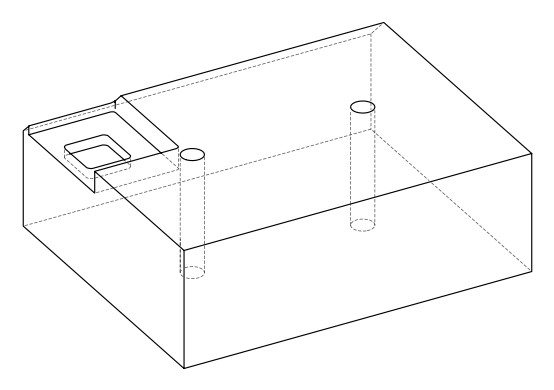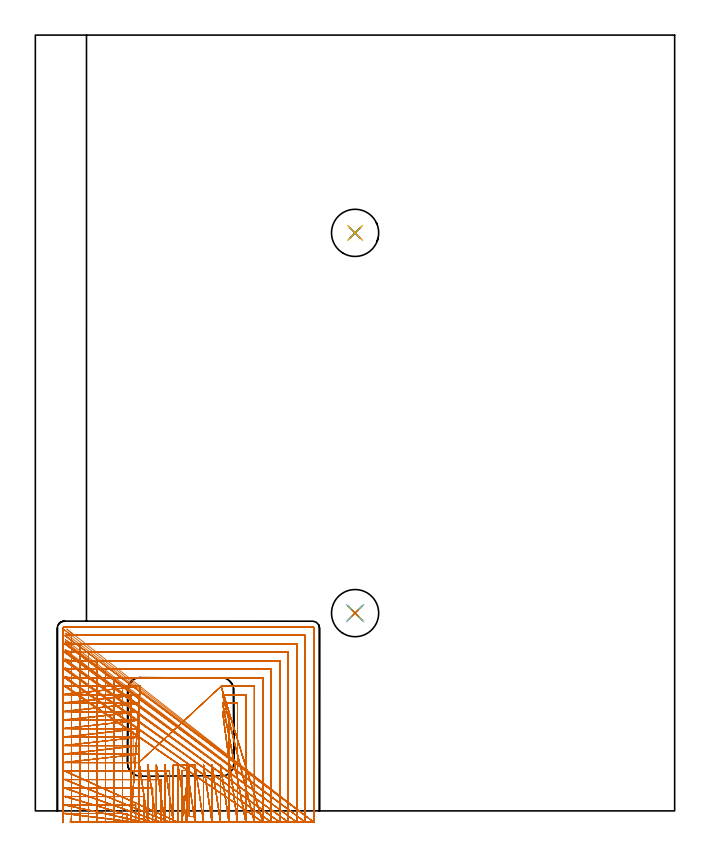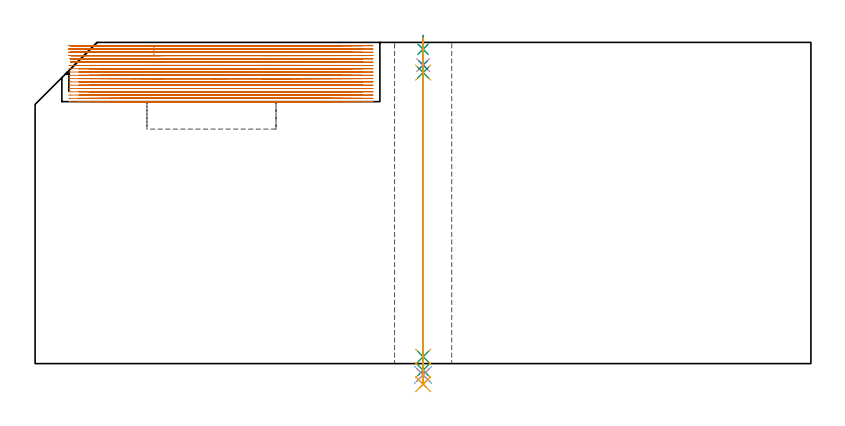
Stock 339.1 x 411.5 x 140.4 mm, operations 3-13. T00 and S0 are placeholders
(PLAN: 13 operations, 11 tool changes, 221.2 min)
(1 AREA_MILL | FG_CHAMFER_SURFACE | UGT0205_001 | 29.26 min | 148846 mm3)
(2 MILL_RECTANGULAR_POCKET | POCKET_RECTANGULAR_STRAIGHT | UGT0201_108 | Follow Part, ap 3.175, ae 75% | 8.6 min | 110295 mm3)
(3 MILL_SLOT | SLOT_PARTIAL_RECTANGULAR | NXT0201_008 | Follow Part, ap 1.5, ae 75% | 179.5 min | 277044 mm3)
(4 SPOT_DRILL | STEP1HOLE | NXT0321_9005460120000 | 0.05 min | 187 mm3)
(5 SPOT_DRILL_1 | STEP1HOLE_1 | NXT0321_9005460120000 | 0.05 min | 169 mm3)
(6 DRILL_BLIND_HOLE_INTO_CENTER | STEP1HOLE | NXT0301_037 | 0.05 min | 228 mm3)
(7 GUN_DRILL_THROUGH_HOLE | STEP1HOLE | UGT0307_002 | 0.63 min | 3678 mm3)
(8 SPADE_DRILL_TO_ENLARGE_THROUGH_HOLE | STEP1HOLE | UGT0306_006 | 0.59 min | 22359 mm3)
(9 DRILL_TO_ENLARGE_THROUGH_HOLE | STEP1HOLE | UGT0301_059 | 0.61 min | 42429 mm3)
(10 DRILL_BLIND_HOLE_INTO_CENTER_1 | STEP1HOLE_1 | NXT0301_037 | 0.05 min | 216 mm3)
(11 GUN_DRILL_THROUGH_HOLE_1 | STEP1HOLE_1 | UGT0307_002 | 0.63 min | 3665 mm3)
(12 SPADE_DRILL_TO_ENLARGE_THROUGH_HOLE_1 | STEP1HOLE_1 | UGT0306_006 | 0.59 min | 22349 mm3)
(13 DRILL_TO_ENLARGE_THROUGH_HOLE_1 | STEP1HOLE_1 | UGT0301_059 | 0.61 min | 42423 mm3)
(TOOL UGT0205_001 | Chamfer Mill 20 x 3 x 45 deg. | D20 FL50 Z2)
(TOOL UGT0201_108 | End Mill 12.7 mm | D12.7 FL12 Z2)
(TOOL NXT0201_008 | ENDMILL 6mm [2P460-0600-NA 1630] | D6 FL26 Z6)
(TOOL NXT0321_9005460120000 | NC Spot Drill, 142deg, 12mm, Carbide, Uncoated | D12 PA142 FL30 Z2)
(TOOL NXT0301_037 | Carbide Drill 6.6mm [860.1-0660-033A1-MM 2214] | D6.6 PA140 FL53 Z2)
(TOOL UGT0307_002 | Gun Drill 6 mm | D6 PA130 FL24 Z1)
(TOOL UGT0306_006 | Spade Drill 15.5mm | D15.5 PA132 FL10 Z2)
(TOOL UGT0301_059 | Twist Drill 25 mm | D25 PA118 FL160 Z2)
(OP 3 MILL_SLOT)
G17 G21 G94 G90
T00 M6
G54
G17 G0 G90 X48.7 Y-6. S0 M3
G43 Z150.4 H1
Z138.961
G94 G1 Y-3. F250.
Y-1.4 F500.
X21.986
G2 X17.495 Y-1.298 R99.
G1 X14.498 Y-1.162 F250.
X53.2 Y-6. F500.
Y-3. F250.
Y3.1 F500.
X21.986
G2 X17.2 Y3.221 R94.5
G1 X15.702 Y3.297 F250.
X57.7 Y-6. F500.
Y-3. F250.
Y7.6 F500.
X21.986
G2 X17.2 Y7.727 R90.
G1 X15.702 Y7.807 F250.
X62.2 Y-6. F500.
Y-3. F250.
Y12.1 F500.
X21.986
G2 X17.2 Y12.234 R85.5
G1 X15.702 Y12.318 F250.
X66.7 Y-6. F500.
Y-3. F250.
Y16.6 F500.
X21.986
G2 X17.2 Y16.742 R81.
G1 X15.703 Y16.83 F250.
X71.2 Y-6. F500.
Y-3. F250.
Y21.1 F500.
X21.986
G2 X17.2 Y21.25 R76.5
G1 X15.703 Y21.344 F250.
X75.7 Y-6. F500.
Y-3. F250.
Y21.4 F500.
Y24.4 F250.
X80.2 Y-6. F500.
Y-3. F250.
Y21.4 F500.
Y24.4 F250.
X84.7 Y-6. F500.
Y-3. F250.
Y21.4 F500.
Y24.4 F250.
X89.2 Y-6. F500.
Y-3. F250.
Y21.4 F500.
Y24.4 F250.
X93.7 Y-6. F500.
Y-3. F250.
Y21.4 F500.
Y24.4 F250.
X98.2 Y-6. F500.
Y-3. F250.
Y21.388 F500.
Y24.388 F250.
X102.7 Y-6. F500.
Y-3. F250.
Y52.6 F500.
X102.3
X99.3 F250.
X107.2 Y-6. F500.
Y-3. F250.
Y57.1 F500.
X102.3
X99.3 F250.
X111.7 Y-6. F500.
Y-3. F250.
Y61.6 F500.
X102.3
X99.3 F250.
X116.2 Y-6. F500.
Y-3. F250.
Y66.1 F500.
X101.541
X98.541 F250.
X54.888 Y25.6 F500.
X51.888 F250.
X21.986 F500.
G2 X17.2 Y25.759 R72.
G1 X15.704 Y25.859 F250.
X54.9 Y30.1 F500.
X51.9 F250.
X21.986 F500.
G2 X17.2 Y30.27 R67.5
G1 X15.704 Y30.376 F250.
X54.9 Y34.6 F500.
X51.9 F250.
X21.986 F500.
G2 X17.2 Y34.782 R63.
G1 X15.705 Y34.896 F250.
X54.9 Y39.1 F500.
X51.9 F250.
X21.986 F500.
G2 X17.2 Y39.296 R58.5
G1 X15.705 Y39.419 F250.
X54.9 Y43.6 F500.
X51.9 F250.
X21.986 F500.
G2 X17.2 Y43.812 R54.
G1 X15.706 Y43.945 F250.
X54.9 Y48.1 F500.
X51.9 F250.
X21.986 F500.
G2 X17.2 Y48.332 R49.5
G1 X15.707 Y48.477 F250.
X54.9 Y52.6 F500.
X51.9 F250.
X21.986 F500.
G2 X17.2 Y52.855 R45.
G1 X15.709 Y53.015 F250.
X54.9 Y57.1 F500.
X51.9 F250.
X21.986 F500.
G2 X17.201 Y57.384 R40.5
G1 X15.711 Y57.561 F250.
X54.9 Y61.6 F500.
X51.9 F250.
X21.986 F500.
G2 X17.201 Y61.919 R36.
G1 X15.714 Y62.119 F250.
X55.639 Y66.1 F500.
X52.639 F250.
X21.986 F500.
G2 X17.201 Y66.466 R31.5
G1 X15.718 Y66.693 F250.
X120.7 Y-6. F500.
Y-3. F250.
Y70.6 F500.
X21.986
G2 X17.201 Y71.027 R27.
G1 X15.724 Y71.293 F250.
X125.2 Y-6. F500.
Y-3. F250.
Y75.1 F500.
X21.986
G2 X17.201 Y75.615 R22.5
G1 X15.735 Y75.934 F250.
X129.7 Y-6. F500.
Y-3. F250.
Y79.6 F500.
X21.986
G2 X17.201 Y80.248 R18.
G1 X15.755 Y80.647 F250.
X134.2 Y-6. F500.
Y-3. F250.
Y84.1 F500.
X21.986
G2 X17.201 Y84.977 R13.5
G1 X15.798 Y85.508 F250.
X138.7 Y-6. F500.
Y-3. F250.
Y88.6 F500.
X21.986
G2 X17.201 Y89.978 R9.
G1 X15.93 Y90.775 F250.
X143.2 Y-6. F500.
Y-3. F250.
Y93.1 F500.
X21.986
G2 X18.853 Y94.37 R4.5
G1 X16.7 Y96.458 F250.
X147.7 Y-6. F500.
Y-3. F250.
Y97. F500.
G3 X147.1 Y97.6 R0.6
G1 X21.986
X18.986 F250.
G0 Z150.4
X48.7 Y-6.
Z137.522
G1 Y-3.
Y-1.4 F500.
X20.54
G2 X17.523 Y-1.354 R99.
G1 X14.524 Y-1.263 F250.
X53.2 Y-6. F500.
Y-3. F250.
Y3.1 F500.
X20.54
G2 X17.2 Y3.159 R94.5
G1 X15.701 Y3.212 F250.
X57.7 Y-6. F500.
Y-3. F250.
Y7.6 F500.
X20.54
G2 X17.2 Y7.662 R90.
G1 X15.701 Y7.718 F250.
X62.2 Y-6. F500.
Y-3. F250.
Y12.1 F500.
X20.54
G2 X17.2 Y12.165 R85.5
G1 X15.701 Y12.224 F250.
X66.7 Y-6. F500.
Y-3. F250.
Y16.6 F500.
X20.54
G2 X17.2 Y16.669 R81.
G1 X15.701 Y16.731 F250.
X71.2 Y-6. F500.
Y-3. F250.
Y21.1 F500.
X20.54
G2 X17.2 Y21.173 R76.5
G1 X15.702 Y21.238 F250.
X75.7 Y-6. F500.
Y-3. F250.
Y21.4 F500.
Y24.4 F250.
X80.2 Y-6. F500.
Y-3. F250.
Y21.4 F500.
Y24.4 F250.
X84.7 Y-6. F500.
Y-3. F250.
Y21.4 F500.
Y24.4 F250.
X89.2 Y-6. F500.
Y-3. F250.
Y21.4 F500.
Y24.4 F250.
X93.7 Y-6. F500.
Y-3. F250.
Y21.4 F500.
Y24.4 F250.
X98.2 Y-6. F500.
Y-3. F250.
Y21.388 F500.
Y24.388 F250.
X102.7 Y-6. F500.
Y-3. F250.
Y52.6 F500.
X102.3
X99.3 F250.
X107.2 Y-6. F500.
Y-3. F250.
Y57.1 F500.
X102.3
X99.3 F250.
X111.7 Y-6. F500.
Y-3. F250.
Y61.6 F500.
X102.3
X99.3 F250.
X116.2 Y-6. F500.
Y-3. F250.
Y66.1 F500.
X101.541
X98.541 F250.
X54.888 Y25.6 F500.
X51.888 F250.
X20.54 F500.
G2 X17.2 Y25.677 R72.
G1 X15.702 Y25.747 F250.
X54.9 Y30.1 F500.
X51.9 F250.
X20.54 F500.
G2 X17.2 Y30.183 R67.5
G1 X15.702 Y30.257 F250.
X54.9 Y34.6 F500.
X51.9 F250.
X20.54 F500.
G2 X17.2 Y34.689 R63.
G1 X15.702 Y34.768 F250.
X54.9 Y39.1 F500.
X51.9 F250.
X20.54 F500.
G2 X17.2 Y39.195 R58.5
G1 X15.703 Y39.281 F250.
X54.9 Y43.6 F500.
X51.9 F250.
X20.54 F500.
G2 X17.2 Y43.703 R54.
G1 X15.703 Y43.796 F250.
X54.9 Y48.1 F500.
X51.9 F250.
X20.54 F500.
G2 X17.2 Y48.213 R49.5
G1 X15.704 Y48.314 F250.
X54.9 Y52.6 F500.
X51.9 F250.
X20.54 F500.
G2 X17.2 Y52.724 R45.
G1 X15.705 Y52.835 F250.
X54.9 Y57.1 F500.
X51.9 F250.
X20.54 F500.
G2 X17.201 Y57.238 R40.5
G1 X15.706 Y57.362 F250.
X54.9 Y61.6 F500.
X51.9 F250.
X20.54 F500.
G2 X17.201 Y61.755 R36.
G1 X15.707 Y61.894 F250.
X55.639 Y66.1 F500.
X52.639 F250.
X20.54 F500.
G2 X17.201 Y66.277 R31.5
G1 X15.709 Y66.436 F250.
X120.7 Y-6. F500.
Y-3. F250.
Y70.6 F500.
X20.54
G2 X17.201 Y70.807 R27.
G1 X15.712 Y70.993 F250.
X125.2 Y-6. F500.
Y-3. F250.
Y75.1 F500.
X20.54
G2 X17.201 Y75.349 R22.5
G1 X15.717 Y75.572 F250.
X129.7 Y-6. F500.
Y-3. F250.
Y79.6 F500.
X20.54
G2 X17.201 Y79.912 R18.
G1 X15.727 Y80.191 F250.
X134.2 Y-6. F500.
Y-3. F250.
Y84.1 F500.
X20.54
G2 X17.201 Y84.519 R13.5
G1 X15.747 Y84.89 F250.
X138.7 Y-6. F500.
Y-3. F250.
Y88.6 F500.
X20.54
G2 X17.201 Y89.242 R9.
G1 X15.808 Y89.799 F250.
X143.2 Y-6. F500.
Y-3. F250.
Y93.1 F500.
X20.54
G2 X17.643 Y94.157 R4.5
G1 X15.347 Y96.088 F250.
X147.7 Y-6. F500.
Y-3. F250.
Y97. F500.
G3 X147.1 Y97.6 R0.6
G1 X20.54
X17.54 F250.
G0 Z150.4
X48.7 Y-6.
Z136.083
G1 Y-3.
Y-1.4 F500.
X19.183
G2 X17.54 Y-1.386 R99.
G1 X14.54 Y-1.337 F250.
X53.2 Y-6. F500.
Y-3. F250.
Y3.1 F500.
X19.183
G2 X17.2 Y3.121 R94.5
G1 X15.7 Y3.152 F250.
X57.7 Y-6. F500.
Y-3. F250.
Y7.6 F500.
X19.183
G2 X17.2 Y7.622 R90.
G1 X15.7 Y7.655 F250.
X62.2 Y-6. F500.
Y-3. F250.
Y12.1 F500.
X19.183
G2 X17.2 Y12.123 R85.5
G1 X15.701 Y12.158 F250.
X66.7 Y-6. F500.
Y-3. F250.
Y16.6 F500.
X19.183
G2 X17.2 Y16.624 R81.
G1 X15.701 Y16.661 F250.
X71.2 Y-6. F500.
Y-3. F250.
Y21.1 F500.
X19.183
G2 X17.2 Y21.126 R76.5
G1 X15.701 Y21.165 F250.
X75.7 Y-6. F500.
Y-3. F250.
Y21.4 F500.
Y24.4 F250.
X80.2 Y-6. F500.
Y-3. F250.
Y21.4 F500.
Y24.4 F250.
X84.7 Y-6. F500.
Y-3. F250.
Y21.4 F500.
Y24.4 F250.
X89.2 Y-6. F500.
Y-3. F250.
Y21.4 F500.
Y24.4 F250.
X93.7 Y-6. F500.
Y-3. F250.
Y21.4 F500.
Y24.4 F250.
X98.2 Y-6. F500.
Y-3. F250.
Y21.388 F500.
Y24.388 F250.
X102.7 Y-6. F500.
Y-3. F250.
Y52.6 F500.
X102.3
X99.3 F250.
X107.2 Y-6. F500.
Y-3. F250.
Y57.1 F500.
X102.3
X99.3 F250.
X111.7 Y-6. F500.
Y-3. F250.
Y61.6 F500.
X102.3
X99.3 F250.
X116.2 Y-6. F500.
Y-3. F250.
Y66.1 F500.
X101.541
X98.541 F250.
X54.888 Y25.6 F500.
X51.888 F250.
X19.183 F500.
G2 X17.2 Y25.627 R72.
G1 X15.701 Y25.669 F250.
X54.9 Y30.1 F500.
X51.9 F250.
X19.183 F500.
G2 X17.2 Y30.129 R67.5
G1 X15.701 Y30.173 F250.
X54.9 Y34.6 F500.
X51.9 F250.
X19.183 F500.
G2 X17.2 Y34.631 R63.
G1 X15.701 Y34.678 F250.
X54.9 Y39.1 F500.
X51.9 F250.
X19.183 F500.
G2 X17.2 Y39.134 R58.5
G1 X15.701 Y39.184 F250.
X54.9 Y43.6 F500.
X51.9 F250.
X19.183 F500.
G2 X17.2 Y43.636 R54.
G1 X15.701 Y43.691 F250.
X54.9 Y48.1 F500.
X51.9 F250.
X19.183 F500.
G2 X17.2 Y48.14 R49.5
G1 X15.702 Y48.2 F250.
X54.9 Y52.6 F500.
X51.9 F250.
X19.183 F500.
G2 X17.2 Y52.644 R45.
G1 X15.702 Y52.71 F250.
X54.9 Y57.1 F500.
X51.9 F250.
X19.183 F500.
G2 X17.201 Y57.149 R40.5
G1 X15.702 Y57.222 F250.
X54.9 Y61.6 F500.
X51.9 F250.
X19.183 F500.
G2 X17.201 Y61.655 R36.
G1 X15.703 Y61.737 F250.
X55.639 Y66.1 F500.
X52.639 F250.
X19.183 F500.
G2 X17.201 Y66.162 R31.5
G1 X15.704 Y66.257 F250.
X120.7 Y-6. F500.
Y-3. F250.
Y70.6 F500.
X19.183
G2 X17.201 Y70.673 R27.
G1 X15.705 Y70.783 F250.
X125.2 Y-6. F500.
Y-3. F250.
Y75.1 F500.
X19.183
G2 X17.201 Y75.187 R22.5
G1 X15.706 Y75.32 F250.
X129.7 Y-6. F500.
Y-3. F250.
Y79.6 F500.
X19.183
G2 X17.201 Y79.709 R18.
G1 X15.71 Y79.875 F250.
X134.2 Y-6. F500.
Y-3. F250.
Y84.1 F500.
X19.183
G2 X17.201 Y84.246 R13.5
G1 X15.717 Y84.466 F250.
X138.7 Y-6. F500.
Y-3. F250.
Y88.6 F500.
X19.183
G2 X17.201 Y88.821 R9.
G1 X15.738 Y89.151 F250.
X143.2 Y-6. F500.
Y-3. F250.
Y93.1 F500.
X19.183
G2 X17.201 Y93.56 R4.5
G1 X15.854 Y94.22 F250.
X147.7 Y-6. F500.
Y-3. F250.
Y97. F500.
G3 X147.1 Y97.6 R0.6
G1 X19.183
X16.183 F250.
G0 Z150.4
X48.7 Y-6.
Z134.644
G1 Y-3.
Y-1.4 F500.
X18.047
G2 X17.546 Y-1.399 R99.
G1 X14.546 Y-1.384 F250.
X53.2 Y-6. F500.
Y-3. F250.
Y3.1 F500.
X18.047
G2 X17.2 Y3.104 R94.5
G1 X15.7 Y3.117 F250.
X57.7 Y-6. F500.
Y-3. F250.
Y7.6 F500.
X18.047
G2 X17.2 Y7.604 R90.
G1 X15.7 Y7.618 F250.
X62.2 Y-6. F500.
Y-3. F250.
Y12.1 F500.
X18.047
G2 X17.2 Y12.104 R85.5
G1 X15.7 Y12.119 F250.
X66.7 Y-6. F500.
Y-3. F250.
Y16.6 F500.
X18.047
G2 X17.2 Y16.604 R81.
G1 X15.7 Y16.62 F250.
X71.2 Y-6. F500.
Y-3. F250.
Y21.1 F500.
X18.047
G2 X17.2 Y21.105 R76.5
G1 X15.7 Y21.121 F250.
X75.7 Y-6. F500.
Y-3. F250.
Y21.4 F500.
Y24.4 F250.
X80.2 Y-6. F500.
Y-3. F250.
Y21.4 F500.
Y24.4 F250.
X84.7 Y-6. F500.
Y-3. F250.
Y21.4 F500.
Y24.4 F250.
X89.2 Y-6. F500.
Y-3. F250.
Y21.4 F500.
Y24.4 F250.
X93.7 Y-6. F500.
Y-3. F250.
Y21.4 F500.
Y24.4 F250.
X98.2 Y-6. F500.
Y-3. F250.
Y21.388 F500.
Y24.388 F250.
X102.7 Y-6. F500.
Y-3. F250.
Y52.6 F500.
X102.3
X99.3 F250.
X107.2 Y-6. F500.
Y-3. F250.
Y57.1 F500.
X102.3
X99.3 F250.
X111.7 Y-6. F500.
Y-3. F250.
Y61.6 F500.
X102.3
X99.3 F250.
X116.2 Y-6. F500.
Y-3. F250.
Y66.1 F500.
X101.541
X98.541 F250.
G0 X51.9 Y42.166 Z139.083
G1 Y26.204 Z134.806
X51.888 Y25.6 Z134.644
X18.047 F500.
G2 X17.2 Y25.605 R72.
G1 X15.7 Y25.623 F250.
X54.9 Y30.1 F500.
X51.9 F250.
X18.047 F500.
G2 X17.2 Y30.105 R67.5
G1 X15.7 Y30.124 F250.
X54.9 Y34.6 F500.
X51.9 F250.
X18.047 F500.
G2 X17.2 Y34.606 R63.
G1 X15.7 Y34.626 F250.
X54.9 Y39.1 F500.
X51.9 F250.
X18.047 F500.
G2 X17.2 Y39.106 R58.5
G1 X15.701 Y39.128 F250.
X54.9 Y43.6 F500.
X51.9 F250.
X18.047 F500.
G2 X17.2 Y43.607 R54.
G1 X15.701 Y43.63 F250.
X54.9 Y48.1 F500.
X51.9 F250.
X18.047 F500.
G2 X17.2 Y48.107 R49.5
G1 X15.701 Y48.133 F250.
X54.9 Y52.6 F500.
X51.9 F250.
X18.047 F500.
G2 X17.2 Y52.608 R45.
G1 X15.701 Y52.636 F250.
X54.9 Y57.1 F500.
X51.9 F250.
X18.047 F500.
G2 X17.201 Y57.109 R40.5
G1 X15.701 Y57.14 F250.
X54.9 Y61.6 F500.
X51.9 F250.
X18.047 F500.
G2 X17.201 Y61.61 R36.
G1 X15.701 Y61.645 F250.
X55.639 Y66.1 F500.
X52.639 F250.
X18.047 F500.
G2 X17.201 Y66.111 R31.5
G1 X15.701 Y66.152 F250.
X120.7 Y-6. F500.
Y-3. F250.
Y70.6 F500.
X18.047
G2 X17.201 Y70.613 R27.
G1 X15.701 Y70.66 F250.
X125.2 Y-6. F500.
Y-3. F250.
Y75.1 F500.
X18.047
G2 X17.201 Y75.116 R22.5
G1 X15.702 Y75.172 F250.
X129.7 Y-6. F500.
Y-3. F250.
Y79.6 F500.
X18.047
G2 X17.201 Y79.62 R18.
G1 X15.702 Y79.69 F250.
X134.2 Y-6. F500.
Y-3. F250.
Y84.1 F500.
X18.047
G2 X17.201 Y84.127 R13.5
G1 X15.704 Y84.221 F250.
X138.7 Y-6. F500.
Y-3. F250.
Y88.6 F500.
X18.047
G2 X17.201 Y88.64 R9.
G1 X15.707 Y88.781 F250.
X143.2 Y-6. F500.
Y-3. F250.
Y93.1 F500.
X18.047
G2 X17.201 Y93.18 R4.5
G1 X15.701 F250.
X147.7 Y-6. F500.
Y-3. F250.
Y97. F500.
G3 X147.1 Y97.6 R0.6
G1 X18.047
X16.547 F250.
G0 Z150.4
X48.7 Y-6.
Z133.205
G1 Y-3.
Y-1.4 F500.
X17.252
X15.752 F250.
X53.2 Y-6. F500.
Y-3. F250.
Y3.1 F500.
X16.906
X15.406 F250.
X57.7 Y-6. F500.
Y-3. F250.
Y7.6 F500.
X16.906
X15.406 F250.
X62.2 Y-6. F500.
Y-3. F250.
Y12.1 F500.
X16.906
X15.406 F250.
X66.7 Y-6. F500.
Y-3. F250.
Y16.6 F500.
X16.906
X15.406 F250.
X71.2 Y-6. F500.
Y-3. F250.
Y21.1 F500.
X16.906
X15.406 F250.
X75.7 Y-6. F500.
Y-3. F250.
Y21.4 F500.
Y24.4 F250.
X80.2 Y-6. F500.
Y-3. F250.
Y21.4 F500.
Y24.4 F250.
X84.7 Y-6. F500.
Y-3. F250.
Y21.4 F500.
Y24.4 F250.
X89.2 Y-6. F500.
Y-3. F250.
Y21.4 F500.
Y24.4 F250.
X93.7 Y-6. F500.
Y-3. F250.
Y21.4 F500.
Y24.4 F250.
X98.2 Y-6. F500.
Y-3. F250.
Y21.388 F500.
Y24.388 F250.
X102.7 Y-6. F500.
Y-3. F250.
Y52.6 F500.
X102.3
X99.3 F250.
X107.2 Y-6. F500.
Y-3. F250.
Y57.1 F500.
X102.3
X99.3 F250.
X111.7 Y-6. F500.
Y-3. F250.
Y61.6 F500.
X102.3
X99.3 F250.
X116.2 Y-6. F500.
Y-3. F250.
Y66.1 F500.
X101.541
X98.541 F250.
X54.888 Y25.6 F500.
X51.888 F250.
X16.906 F500.
X15.406 F250.
X54.9 Y30.1 F500.
X51.9 F250.
X16.906 F500.
X15.406 F250.
X54.9 Y34.6 F500.
X51.9 F250.
X16.906 F500.
X15.406 F250.
X54.9 Y39.1 F500.
X51.9 F250.
X16.906 F500.
X15.406 F250.
X54.9 Y43.6 F500.
X51.9 F250.
X16.906 F500.
X15.406 F250.
X54.9 Y48.1 F500.
X51.9 F250.
X16.906 F500.
X15.406 F250.
X54.9 Y52.6 F500.
X51.9 F250.
X16.906 F500.
X15.406 F250.
X54.9 Y57.1 F500.
X51.9 F250.
X16.906 F500.
X15.406 F250.
X54.9 Y61.6 F500.
X51.9 F250.
X16.906 F500.
X15.406 F250.
X55.639 Y66.1 F500.
X52.639 F250.
X16.906 F500.
X15.406 F250.
X120.7 Y-6. F500.
Y-3. F250.
Y70.6 F500.
X16.906
X15.406 F250.
X125.2 Y-6. F500.
Y-3. F250.
Y75.1 F500.
X16.906
X15.406 F250.
X129.7 Y-6. F500.
Y-3. F250.
Y79.6 F500.
X16.906
X15.406 F250.
X134.2 Y-6. F500.
Y-3. F250.
Y84.1 F500.
X16.906
X15.406 F250.
X138.7 Y-6. F500.
Y-3. F250.
Y88.6 F500.
X16.906
X15.406 F250.
X143.2 Y-6. F500.
Y-3. F250.
Y93.1 F500.
X16.907
X15.407 F250.
X147.7 Y-6. F500.
Y-3. F250.
Y97. F500.
G3 X147.1 Y97.6 R0.6
G1 X16.908
X15.408 F250.
G0 Z150.4
X48.7 Y-6.
Z131.767
G1 Y-3.
Y-1.4 F500.
X15.813
X53.2 Y-6.
Y-3. F250.
Y3.1 F500.
X15.467
X57.7 Y-6.
Y-3. F250.
Y7.6 F500.
X15.467
X62.2 Y-6.
Y-3. F250.
Y12.1 F500.
X15.467
X66.7 Y-6.
Y-3. F250.
Y16.6 F500.
X15.467
X71.2 Y-6.
Y-3. F250.
Y21.1 F500.
X15.467
X75.7 Y-6.
Y-3. F250.
Y21.4 F500.
Y24.4 F250.
X80.2 Y-6. F500.
Y-3. F250.
Y21.4 F500.
Y24.4 F250.
X84.7 Y-6. F500.
Y-3. F250.
Y21.4 F500.
Y24.4 F250.
X89.2 Y-6. F500.
Y-3. F250.
Y21.4 F500.
Y24.4 F250.
X93.7 Y-6. F500.
Y-3. F250.
Y21.4 F500.
Y24.4 F250.
X98.2 Y-6. F500.
Y-3. F250.
Y21.388 F500.
Y24.388 F250.
X102.7 Y-6. F500.
Y-3. F250.
Y52.6 F500.
X102.3
X99.3 F250.
X107.2 Y-6. F500.
Y-3. F250.
Y57.1 F500.
X102.3
X99.3 F250.
X111.7 Y-6. F500.
Y-3. F250.
Y61.6 F500.
X102.3
X99.3 F250.
X116.2 Y-6. F500.
Y-3. F250.
Y66.1 F500.
X101.541
X98.541 F250.
X54.888 Y25.6 F500.
X51.888 F250.
X15.467 F500.
X54.9 Y30.1
X51.9 F250.
X15.467 F500.
X54.9 Y34.6
X51.9 F250.
X15.467 F500.
X54.9 Y39.1
X51.9 F250.
X15.467 F500.
X54.9 Y43.6
X51.9 F250.
X15.467 F500.
X54.9 Y48.1
X51.9 F250.
X15.467 F500.
X54.9 Y52.6
X51.9 F250.
X15.467 F500.
X54.9 Y57.1
X51.9 F250.
X15.467 F500.
X54.9 Y61.6
X51.9 F250.
X15.467 F500.
X55.639 Y66.1
X52.639 F250.
X15.467 F500.
X120.7 Y-6.
Y-3. F250.
Y70.6 F500.
X15.467
X125.2 Y-6.
Y-3. F250.
Y75.1 F500.
X15.467
X129.7 Y-6.
Y-3. F250.
Y79.6 F500.
X15.467
X134.2 Y-6.
Y-3. F250.
Y84.1 F500.
X15.468
X138.7 Y-6.
Y-3. F250.
Y88.6 F500.
X15.468
X143.2 Y-6.
Y-3. F250.
Y93.1 F500.
X15.468
X147.7 Y-6.
Y-3. F250.
Y97. F500.
G3 X147.1 Y97.6 R0.6
G1 X15.467
G0 Z150.4
X80.64 Y-6.
Z130.328
G1 X80.691 Y-3. F250.
G3 X80.7 Y-1.892 R66. F500.
G1 Y21.4
X77.7
Y-1.892
G2 X77.69 Y-3. R63.
G1 X77.638 Y-6. F250.
X81.7 Y24.4 F500.
Y21.4 F250.
Y-3. F500.
X84.7
Y21.4
Y24.4 F250.
X73.2 F500.
Y21.4 F250.
Y-1.892 F500.
G2 X73.19 Y-3. R58.5
G1 X73.133 Y-5.999 F250.
X68.7 Y24.4 F500.
Y21.4 F250.
Y-1.892 F500.
G2 X68.689 Y-3. R54.
G1 X68.627 Y-5.999 F250.
X64.2 Y24.4 F500.
Y21.4 F250.
Y-1.892 F500.
G2 X64.188 Y-3. R49.5
G1 X64.12 Y-5.999 F250.
X59.7 Y24.4 F500.
Y21.4 F250.
Y-1.892 F500.
G2 X59.686 Y-3. R45.
G1 X59.613 Y-5.999 F250.
X55.2 Y24.451 F500.
Y21.451 F250.
Y-1.892 F500.
G2 X55.185 Y-3. R40.5
G1 X55.103 Y-5.999 F250.
X54.9 Y61.6 F500.
X51.9 F250.
X50.7 F500.
Y-1.892
G2 X50.683 Y-3. R36.
G1 X50.591 Y-5.999 F250.
X55.639 Y66.1 F500.
X52.639 F250.
X46.2 F500.
Y-1.892
G2 X46.181 Y-3. R31.5
G1 X46.075 Y-5.998 F250.
X89.2 Y-6.
Y-3.
Y21.4 F500.
Y24.4 F250.
X93.7 Y-6. F500.
Y-3. F250.
Y21.4 F500.
Y24.4 F250.
X98.2 Y-6. F500.
Y-3. F250.
Y21.388 F500.
Y24.388 F250.
X102.7 Y-6. F500.
Y-3. F250.
Y52.6 F500.
X102.3
X99.3 F250.
X107.2 Y-6. F500.
Y-3. F250.
Y57.1 F500.
X102.3
X99.3 F250.
X111.7 Y-6. F500.
Y-3. F250.
Y61.6 F500.
X102.3
X99.3 F250.
X116.2 Y-6. F500.
Y-3. F250.
Y66.1 F500.
X101.541
X98.541 F250.
X120.7 Y-6. F500.
Y-3. F250.
Y70.6 F500.
X41.7
Y-1.892
G2 X41.677 Y-3. R27.
G1 X41.554 Y-5.997 F250.
X125.2 Y-6.
Y-3.
Y75.1 F500.
X37.2
Y-1.892
G2 X37.173 Y-3. R22.5
G1 X37.025 Y-5.996 F250.
X129.7 Y-6.
Y-3.
Y79.6 F500.
X32.7
Y-1.892
G2 X32.666 Y-3. R18.
G1 X32.481 Y-5.994 F250.
X134.2 Y-6.
Y-3.
Y84.1 F500.
X28.2
Y-1.892
G2 X28.154 Y-3. R13.5
G1 X27.908 Y-5.99 F250.
X138.7 Y-6.
Y-3.
Y88.6 F500.
X23.7
Y-1.892
G2 X23.632 Y-3. R9.
G1 X23.262 Y-5.977 F250.
X143.2 Y-6.
Y-3.
Y93.1 F500.
X19.2
Y-1.892
G2 X19.062 Y-3. R4.5
G1 X18.323 Y-5.908 F250.
X147.7 Y-6.
Y-3.
Y97. F500.
G3 X147.1 Y97.6 R0.6
G1 X15.3
G3 X14.7 Y97. R0.6
G1 Y-1.892
Y-4.892 F250.
G0 X80.694 Y-6. Z128.889
G1 X80.7 Y-3.
Y-2.865 F500.
Y21.4
X77.7
Y-2.865
Y-3.
X77.693 Y-6. F250.
X81.7 Y24.4 F500.
Y21.4 F250.
Y-3. F500.
X84.7
Y21.4
Y24.4 F250.
X73.2 F500.
Y21.4 F250.
Y-2.865 F500.
Y-3.
X73.193 Y-6. F250.
X68.7 Y24.4 F500.
Y21.4 F250.
Y-2.865 F500.
Y-3.
X68.692 Y-6. F250.
X64.2 Y24.4 F500.
Y21.4 F250.
Y-2.865 F500.
Y-3.
X64.192 Y-6. F250.
X59.7 Y24.4 F500.
Y21.4 F250.
Y-2.865 F500.
Y-3.
X59.691 Y-6. F250.
X55.2 Y24.451 F500.
Y21.451 F250.
Y-2.865 F500.
Y-3.
X55.19 Y-6. F250.
X54.9 Y61.6 F500.
X51.9 F250.
X50.7 F500.
Y-2.865
Y-3.
X50.689 Y-6. F250.
X55.639 Y66.1 F500.
X52.639 F250.
X46.2 F500.
Y-2.865
Y-3.
X46.187 Y-6. F250.
X89.2
Y-3.
Y21.4 F500.
Y24.4 F250.
X93.7 Y-6. F500.
Y-3. F250.
Y21.4 F500.
Y24.4 F250.
X98.2 Y-6. F500.
Y-3. F250.
Y21.388 F500.
Y24.388 F250.
X102.7 Y-6. F500.
Y-3. F250.
Y52.6 F500.
X102.3
X99.3 F250.
X107.2 Y-6. F500.
Y-3. F250.
Y57.1 F500.
X102.3
X99.3 F250.
X111.7 Y-6. F500.
Y-3. F250.
Y61.6 F500.
X102.3
X99.3 F250.
X116.2 Y-6. F500.
Y-3. F250.
Y66.1 F500.
X101.541
X98.541 F250.
X120.7 Y-6. F500.
Y-3. F250.
Y70.6 F500.
X41.7
Y-2.865
Y-3.
X41.685 Y-6. F250.
X125.2
Y-3.
Y75.1 F500.
X37.2
Y-2.865
Y-3.
X37.182 Y-6. F250.
X129.7
Y-3.
Y79.6 F500.
X32.7
Y-2.865
X32.699 Y-3.
X32.677 Y-6. F250.
X134.2
Y-3.
Y84.1 F500.
X28.2
Y-2.865
X28.199 Y-3.
X28.169 Y-6. F250.
X138.7
Y-3.
Y88.6 F500.
X23.7
Y-2.865
X23.699 Y-3.
X23.654 Y-6. F250.
X143.2
Y-3.
Y93.1 F500.
X19.2
Y-2.865
X19.198 Y-3.
X19.108 Y-5.999 F250.
X147.7 Y-6.
Y-3.
Y97. F500.
G3 X147.1 Y97.6 R0.6
G1 X15.3
G3 X14.7 Y97. R0.6
G1 Y-2.865
Y-5.865 F250.
G0 X80.7 Y-6. Z127.45
G1 Y-3.
Y21.4 F500.
X77.7
Y-3.
Y-6. F250.
X81.7 Y24.4 F500.
Y21.4 F250.
Y-3. F500.
X84.7
Y21.4
Y24.4 F250.
X73.2 F500.
Y21.4 F250.
Y-3. F500.
Y-6. F250.
X68.7 Y24.4 F500.
Y21.4 F250.
Y-3. F500.
Y-6. F250.
X64.2 Y24.4 F500.
Y21.4 F250.
Y-3. F500.
Y-6. F250.
X59.7 Y24.4 F500.
Y21.4 F250.
Y-3. F500.
Y-6. F250.
X55.2 Y24.451 F500.
Y21.451 F250.
Y-3. F500.
Y-6. F250.
X54.9 Y61.6 F500.
X51.9 F250.
X50.7 F500.
Y-3.
Y-6. F250.
X55.639 Y66.1 F500.
X52.639 F250.
X46.2 F500.
Y-3.
Y-6. F250.
X89.2
Y-3.
Y21.4 F500.
Y24.4 F250.
X93.7 Y-6. F500.
Y-3. F250.
Y21.4 F500.
Y24.4 F250.
X98.2 Y-6. F500.
Y-3. F250.
Y21.388 F500.
Y24.388 F250.
X102.7 Y-6. F500.
Y-3. F250.
Y52.6 F500.
X102.3
X99.3 F250.
X107.2 Y-6. F500.
Y-3. F250.
Y57.1 F500.
X102.3
X99.3 F250.
X111.7 Y-6. F500.
Y-3. F250.
Y61.6 F500.
X102.3
X99.3 F250.
X116.2 Y-6. F500.
Y-3. F250.
Y66.1 F500.
X101.541
X98.541 F250.
X120.7 Y-6. F500.
Y-3. F250.
Y70.6 F500.
X41.7
Y-3.
Y-6. F250.
X125.2
Y-3.
Y75.1 F500.
X37.2
Y-3.
Y-6. F250.
X129.7
Y-3.
Y79.6 F500.
X32.7
Y-3.
Y-6. F250.
X134.2
Y-3.
Y84.1 F500.
X28.2
Y-3.
Y-6. F250.
X138.7
Y-3.
Y88.6 F500.
X23.7
Y-3.
Y-6. F250.
X143.2
Y-3.
Y93.1 F500.
X19.2
Y-3.
Y-6. F250.
X147.7
Y-3.
Y97. F500.
G3 X147.1 Y97.6 R0.6
G1 X15.3
G3 X14.7 Y97. R0.6
G1 Y-3.
Y-6. F250.
G0 X80.7 Z126.011
G1 Y-3.
Y21.4 F500.
X77.7
Y-3.
Y-6. F250.
X81.7 Y24.4 F500.
Y21.4 F250.
Y-3. F500.
X84.7
Y21.4
Y24.4 F250.
X73.2 F500.
Y21.4 F250.
Y-3. F500.
Y-6. F250.
X68.7 Y24.4 F500.
Y21.4 F250.
Y-3. F500.
Y-6. F250.
X64.2 Y24.4 F500.
Y21.4 F250.
Y-3. F500.
Y-6. F250.
X59.7 Y24.4 F500.
Y21.4 F250.
Y-3. F500.
Y-6. F250.
X55.2 Y24.451 F500.
Y21.451 F250.
Y-3. F500.
Y-6. F250.
X54.9 Y61.6 F500.
X51.9 F250.
X50.7 F500.
Y-3.
Y-6. F250.
X55.639 Y66.1 F500.
X52.639 F250.
X46.2 F500.
Y-3.
Y-6. F250.
X89.2
Y-3.
Y21.4 F500.
Y24.4 F250.
X93.7 Y-6. F500.
Y-3. F250.
Y21.4 F500.
Y24.4 F250.
X98.2 Y-6. F500.
Y-3. F250.
Y21.388 F500.
Y24.388 F250.
X102.7 Y-6. F500.
Y-3. F250.
Y52.6 F500.
X102.3
X99.3 F250.
X107.2 Y-6. F500.
Y-3. F250.
Y57.1 F500.
X102.3
X99.3 F250.
X111.7 Y-6. F500.
Y-3. F250.
Y61.6 F500.
X102.3
X99.3 F250.
X116.2 Y-6. F500.
Y-3. F250.
Y66.1 F500.
X101.541
X98.541 F250.
X120.7 Y-6. F500.
Y-3. F250.
Y70.6 F500.
X41.7
Y-3.
Y-6. F250.
X125.2
Y-3.
Y75.1 F500.
X37.2
Y-3.
Y-6. F250.
X129.7
Y-3.
Y79.6 F500.
X32.7
Y-3.
Y-6. F250.
X134.2
Y-3.
Y84.1 F500.
X28.2
Y-3.
Y-6. F250.
X138.7
Y-3.
Y88.6 F500.
X23.7
Y-3.
Y-6. F250.
X143.2
Y-3.
Y93.1 F500.
X19.2
Y-3.
Y-6. F250.
X147.7
Y-3.
Y97. F500.
G3 X147.1 Y97.6 R0.6
G1 X15.3
G3 X14.7 Y97. R0.6
G1 Y-3.
Y-6. F250.
G0 X80.7 Z124.572
G1 Y-3.
Y21.4 F500.
X77.7
Y-3.
Y-6. F250.
X81.7 Y24.4 F500.
Y21.4 F250.
Y-3. F500.
X84.7
Y21.4
Y24.4 F250.
X73.2 F500.
Y21.4 F250.
Y-3. F500.
Y-6. F250.
X68.7 Y24.4 F500.
Y21.4 F250.
Y-3. F500.
Y-6. F250.
X64.2 Y24.4 F500.
Y21.4 F250.
Y-3. F500.
Y-6. F250.
X59.7 Y24.4 F500.
Y21.4 F250.
Y-3. F500.
Y-6. F250.
X55.2 Y24.451 F500.
Y21.451 F250.
Y-3. F500.
Y-6. F250.
X54.9 Y61.6 F500.
X51.9 F250.
X50.7 F500.
Y-3.
Y-6. F250.
X55.639 Y66.1 F500.
X52.639 F250.
X46.2 F500.
Y-3.
Y-6. F250.
X89.2
Y-3.
Y21.4 F500.
Y24.4 F250.
X93.7 Y-6. F500.
Y-3. F250.
Y21.4 F500.
Y24.4 F250.
X98.2 Y-6. F500.
Y-3. F250.
Y21.388 F500.
Y24.388 F250.
X102.7 Y-6. F500.
Y-3. F250.
Y52.6 F500.
X102.3
X99.3 F250.
X107.2 Y-6. F500.
Y-3. F250.
Y57.1 F500.
X102.3
X99.3 F250.
X111.7 Y-6. F500.
Y-3. F250.
Y61.6 F500.
X102.3
X99.3 F250.
X116.2 Y-6. F500.
Y-3. F250.
Y66.1 F500.
X101.541
X98.541 F250.
X120.7 Y-6. F500.
Y-3. F250.
Y70.6 F500.
X41.7
Y-3.
Y-6. F250.
X125.2
Y-3.
Y75.1 F500.
X37.2
Y-3.
Y-6. F250.
X129.7
Y-3.
Y79.6 F500.
X32.7
Y-3.
Y-6. F250.
X134.2
Y-3.
Y84.1 F500.
X28.2
Y-3.
Y-6. F250.
X138.7
Y-3.
Y88.6 F500.
X23.7
Y-3.
Y-6. F250.
X143.2
Y-3.
Y93.1 F500.
X19.2
Y-3.
Y-6. F250.
X147.7
Y-3.
Y97. F500.
G3 X147.1 Y97.6 R0.6
G1 X15.3
G3 X14.7 Y97. R0.6
G1 Y-3.
Y-6. F250.
G0 X80.7 Z123.133
G1 Y-3.
Y21.4 F500.
X77.7
Y-3.
Y-6. F250.
X81.7 Y24.4 F500.
Y21.4 F250.
Y-3. F500.
X84.7
Y21.4
Y24.4 F250.
X73.2 F500.
Y21.4 F250.
Y-3. F500.
Y-6. F250.
X68.7 Y24.4 F500.
Y21.4 F250.
Y-3. F500.
Y-6. F250.
X64.2 Y24.4 F500.
Y21.4 F250.
Y-3. F500.
Y-6. F250.
X59.7 Y24.4 F500.
Y21.4 F250.
Y-3. F500.
Y-6. F250.
X55.2 Y24.451 F500.
Y21.451 F250.
Y-3. F500.
Y-6. F250.
X54.9 Y61.6 F500.
X51.9 F250.
X50.7 F500.
Y-3.
Y-6. F250.
X55.639 Y66.1 F500.
X52.639 F250.
X46.2 F500.
Y-3.
Y-6. F250.
X89.2
Y-3.
Y21.4 F500.
Y24.4 F250.
X93.7 Y-6. F500.
Y-3. F250.
Y21.4 F500.
Y24.4 F250.
X98.2 Y-6. F500.
Y-3. F250.
Y21.388 F500.
Y24.388 F250.
X102.7 Y-6. F500.
Y-3. F250.
Y52.6 F500.
X102.3
X99.3 F250.
X107.2 Y-6. F500.
Y-3. F250.
Y57.1 F500.
X102.3
X99.3 F250.
X111.7 Y-6. F500.
Y-3. F250.
Y61.6 F500.
X102.3
X99.3 F250.
X116.2 Y-6. F500.
Y-3. F250.
Y66.1 F500.
X101.541
X98.541 F250.
X120.7 Y-6. F500.
Y-3. F250.
Y70.6 F500.
X41.7
Y-3.
Y-6. F250.
X125.2
Y-3.
Y75.1 F500.
X37.2
Y-3.
Y-6. F250.
X129.7
Y-3.
Y79.6 F500.
X32.7
Y-3.
Y-6. F250.
X134.2
Y-3.
Y84.1 F500.
X28.2
Y-3.
Y-6. F250.
X138.7
Y-3.
Y88.6 F500.
X23.7
Y-3.
Y-6. F250.
X143.2
Y-3.
Y93.1 F500.
X19.2
Y-3.
Y-6. F250.
X147.7
Y-3.
Y97. F500.
G3 X147.1 Y97.6 R0.6
G1 X15.3
G3 X14.7 Y97. R0.6
G1 Y-3.
Y-6. F250.
G0 X80.7 Z121.694
G1 Y-3.
Y21.4 F500.
X77.7
Y-3.
Y-6. F250.
X81.7 Y24.4 F500.
Y21.4 F250.
Y-3. F500.
X84.7
Y21.4
Y24.4 F250.
X73.2 F500.
Y21.4 F250.
Y-3. F500.
Y-6. F250.
X68.7 Y24.4 F500.
Y21.4 F250.
Y-3. F500.
Y-6. F250.
X64.2 Y24.4 F500.
Y21.4 F250.
Y-3. F500.
Y-6. F250.
X59.7 Y24.4 F500.
Y21.4 F250.
Y-3. F500.
Y-6. F250.
X55.2 Y24.451 F500.
Y21.451 F250.
Y-3. F500.
Y-6. F250.
X54.9 Y61.6 F500.
X51.9 F250.
X50.7 F500.
Y-3.
Y-6. F250.
X55.639 Y66.1 F500.
X52.639 F250.
X46.2 F500.
Y-3.
Y-6. F250.
X89.2
Y-3.
Y21.4 F500.
Y24.4 F250.
X93.7 Y-6. F500.
Y-3. F250.
Y21.4 F500.
Y24.4 F250.
X98.2 Y-6. F500.
Y-3. F250.
Y21.388 F500.
Y24.388 F250.
X102.7 Y-6. F500.
Y-3. F250.
Y52.6 F500.
X102.3
X99.3 F250.
X107.2 Y-6. F500.
Y-3. F250.
Y57.1 F500.
X102.3
X99.3 F250.
X111.7 Y-6. F500.
Y-3. F250.
Y61.6 F500.
X102.3
X99.3 F250.
X116.2 Y-6. F500.
Y-3. F250.
Y66.1 F500.
X101.541
X98.541 F250.
X120.7 Y-6. F500.
Y-3. F250.
Y70.6 F500.
X41.7
Y-3.
Y-6. F250.
X125.2
Y-3.
Y75.1 F500.
X37.2
Y-3.
Y-6. F250.
X129.7
Y-3.
Y79.6 F500.
X32.7
Y-3.
Y-6. F250.
X134.2
Y-3.
Y84.1 F500.
X28.2
Y-3.
Y-6. F250.
X138.7
Y-3.
Y88.6 F500.
X23.7
Y-3.
Y-6. F250.
X143.2
Y-3.
Y93.1 F500.
X19.2
Y-3.
Y-6. F250.
X147.7
Y-3.
Y97. F500.
G3 X147.1 Y97.6 R0.6
G1 X15.3
G3 X14.7 Y97. R0.6
G1 Y-3.
Y-6. F250.
G0 X80.7 Z120.256
G1 Y-3.
Y21.4 F500.
X77.7
Y-3.
Y-6. F250.
X81.7 Y24.4 F500.
Y21.4 F250.
Y-3. F500.
X84.7
Y21.4
Y24.4 F250.
X73.2 F500.
Y21.4 F250.
Y-3. F500.
Y-6. F250.
X68.7 Y24.4 F500.
Y21.4 F250.
Y-3. F500.
Y-6. F250.
X64.2 Y24.4 F500.
Y21.4 F250.
Y-3. F500.
Y-6. F250.
X59.7 Y24.4 F500.
Y21.4 F250.
Y-3. F500.
Y-6. F250.
X55.2 Y24.451 F500.
Y21.451 F250.
Y-3. F500.
Y-6. F250.
X54.9 Y61.6 F500.
X51.9 F250.
X50.7 F500.
Y-3.
Y-6. F250.
X55.639 Y66.1 F500.
X52.639 F250.
X46.2 F500.
Y-3.
Y-6. F250.
X89.2
Y-3.
Y21.4 F500.
Y24.4 F250.
X93.7 Y-6. F500.
Y-3. F250.
Y21.4 F500.
Y24.4 F250.
X98.2 Y-6. F500.
Y-3. F250.
Y21.387 F500.
Y24.387 F250.
X102.7 Y-6. F500.
Y-3. F250.
Y52.6 F500.
X102.3
X99.3 F250.
X107.2 Y-6. F500.
Y-3. F250.
Y57.1 F500.
X102.3
X99.3 F250.
X111.7 Y-6. F500.
Y-3. F250.
Y61.6 F500.
X102.3
X99.3 F250.
X116.2 Y-6. F500.
Y-3. F250.
Y66.1 F500.
X101.541
X98.541 F250.
X120.7 Y-6. F500.
Y-3. F250.
Y70.6 F500.
X41.7
Y-3.
Y-6. F250.
X125.2
Y-3.
Y75.1 F500.
X37.2
Y-3.
Y-6. F250.
X129.7
Y-3.
Y79.6 F500.
X32.7
Y-3.
Y-6. F250.
X134.2
Y-3.
Y84.1 F500.
X28.2
Y-3.
Y-6. F250.
X138.7
Y-3.
Y88.6 F500.
X23.7
Y-3.
Y-6. F250.
X143.2
Y-3.
Y93.1 F500.
X19.2
Y-3.
Y-6. F250.
X147.7
Y-3.
Y97. F500.
G3 X147.1 Y97.6 R0.6
G1 X15.3
G3 X14.7 Y97. R0.6
G1 Y-3.
Y-6. F250.
G0 X80.7 Z118.817
G1 Y-3.
Y21.4 F500.
X77.7
Y-3.
Y-6. F250.
X81.7 Y24.4 F500.
Y21.4 F250.
Y-3. F500.
X84.7
Y21.4
Y24.4 F250.
X73.2 F500.
Y21.4 F250.
Y-3. F500.
Y-6. F250.
X68.7 Y24.4 F500.
Y21.4 F250.
Y-3. F500.
Y-6. F250.
X64.2 Y24.4 F500.
Y21.4 F250.
Y-3. F500.
Y-6. F250.
X59.7 Y24.4 F500.
Y21.4 F250.
Y-3. F500.
Y-6. F250.
X55.2 Y24.451 F500.
Y21.451 F250.
Y-3. F500.
Y-6. F250.
X54.9 Y61.6 F500.
X51.9 F250.
X50.7 F500.
Y-3.
Y-6. F250.
X55.64 Y66.1 F500.
X52.64 F250.
X46.2 F500.
Y-3.
Y-6. F250.
X89.2
Y-3.
Y21.4 F500.
Y24.4 F250.
X93.7 Y-6. F500.
Y-3. F250.
Y21.4 F500.
Y24.4 F250.
X98.2 Y-6. F500.
Y-3. F250.
Y21.388 F500.
Y24.388 F250.
X102.7 Y-6. F500.
Y-3. F250.
Y52.6 F500.
X102.3
X99.3 F250.
X107.2 Y-6. F500.
Y-3. F250.
Y57.1 F500.
X102.3
X99.3 F250.
X111.7 Y-6. F500.
Y-3. F250.
Y61.6 F500.
X102.3
X99.3 F250.
X116.2 Y-6. F500.
Y-3. F250.
Y66.1 F500.
X101.541
X98.541 F250.
X120.7 Y-6. F500.
Y-3. F250.
Y70.6 F500.
X41.7
Y-3.
Y-6. F250.
X125.2
Y-3.
Y75.1 F500.
X37.2
Y-3.
Y-6. F250.
X129.7
Y-3.
Y79.6 F500.
X32.7
Y-3.
Y-6. F250.
X134.2
Y-3.
Y84.1 F500.
X28.2
Y-3.
Y-6. F250.
X138.7
Y-3.
Y88.6 F500.
X23.7
Y-3.
Y-6. F250.
X143.2
Y-3.
Y93.1 F500.
X19.2
Y-3.
Y-6. F250.
X147.7
Y-3.
Y97. F500.
G3 X147.1 Y97.6 R0.6
G1 X15.3
G3 X14.7 Y97. R0.6
G1 Y-3.
Y-6. F250.
G0 X80.7 Z117.378
G1 Y-3.
Y21.4 F500.
X77.7
Y-3.
Y-6. F250.
X81.7 Y24.4 F500.
Y21.4 F250.
Y-3. F500.
X84.7
Y21.4
Y24.4 F250.
X73.2 F500.
Y21.4 F250.
Y-3. F500.
Y-6. F250.
X68.7 Y24.4 F500.
Y21.4 F250.
Y-3. F500.
Y-6. F250.
X64.2 Y24.4 F500.
Y21.4 F250.
Y-3. F500.
Y-6. F250.
X59.7 Y24.4 F500.
Y21.4 F250.
Y-3. F500.
Y-6. F250.
X55.2 Y24.451 F500.
Y21.451 F250.
Y-3. F500.
Y-6. F250.
X54.9 Y61.6 F500.
X51.9 F250.
X50.7 F500.
Y-3.
Y-6. F250.
X55.64 Y66.1 F500.
X52.64 F250.
X46.2 F500.
Y-3.
Y-6. F250.
X89.2
Y-3.
Y21.4 F500.
Y24.4 F250.
X93.7 Y-6. F500.
Y-3. F250.
Y21.4 F500.
Y24.4 F250.
X98.2 Y-6. F500.
Y-3. F250.
Y21.388 F500.
Y24.388 F250.
X102.7 Y-6. F500.
Y-3. F250.
Y52.6 F500.
X102.3
X99.3 F250.
X107.2 Y-6. F500.
Y-3. F250.
Y57.1 F500.
X102.3
X99.3 F250.
X111.7 Y-6. F500.
Y-3. F250.
Y61.6 F500.
X102.3
X99.3 F250.
X116.2 Y-6. F500.
Y-3. F250.
Y66.1 F500.
X101.541
X98.541 F250.
X120.7 Y-6. F500.
Y-3. F250.
Y70.6 F500.
X41.7
Y-3.
Y-6. F250.
X125.2
Y-3.
Y75.1 F500.
X37.2
Y-3.
Y-6. F250.
X129.7
Y-3.
Y79.6 F500.
X32.7
Y-3.
Y-6. F250.
X134.2
Y-3.
Y84.1 F500.
X28.2
Y-3.
Y-6. F250.
X138.7
Y-3.
Y88.6 F500.
X23.7
Y-3.
Y-6. F250.
X143.2
Y-3.
Y93.1 F500.
X19.2
Y-3.
Y-6. F250.
X147.7
Y-3.
Y97. F500.
G3 X147.1 Y97.6 R0.6
G1 X15.3
G3 X14.7 Y97. R0.6
G1 Y-3.
Y-6. F250.
G0 X80.7 Z115.939
G1 Y-3.
Y21.4 F500.
X77.7
Y-3.
Y-6. F250.
X81.7 Y24.4 F500.
Y21.4 F250.
Y-3. F500.
X84.7
Y21.4
Y24.4 F250.
X73.2 F500.
Y21.4 F250.
Y-3. F500.
Y-6. F250.
X68.7 Y24.4 F500.
Y21.4 F250.
Y-3. F500.
Y-6. F250.
X64.2 Y24.4 F500.
Y21.4 F250.
Y-3. F500.
Y-6. F250.
X59.7 Y24.4 F500.
Y21.4 F250.
Y-3. F500.
Y-6. F250.
X55.2 Y24.451 F500.
Y21.451 F250.
Y-3. F500.
Y-6. F250.
X54.9 Y61.6 F500.
X51.9 F250.
X50.7 F500.
Y-3.
Y-6. F250.
X55.639 Y66.1 F500.
X52.639 F250.
X46.2 F500.
Y-3.
Y-6. F250.
X89.2
Y-3.
Y21.4 F500.
Y24.4 F250.
X93.7 Y-6. F500.
Y-3. F250.
Y21.4 F500.
Y24.4 F250.
X98.2 Y-6. F500.
Y-3. F250.
Y21.387 F500.
Y24.387 F250.
X102.7 Y-6. F500.
Y-3. F250.
Y52.6 F500.
X102.3
X99.3 F250.
X107.2 Y-6. F500.
Y-3. F250.
Y57.1 F500.
X102.3
X99.3 F250.
X111.7 Y-6. F500.
Y-3. F250.
Y61.6 F500.
X102.3
X99.3 F250.
X116.2 Y-6. F500.
Y-3. F250.
Y66.1 F500.
X101.541
X98.541 F250.
X120.7 Y-6. F500.
Y-3. F250.
Y70.6 F500.
X41.7
Y-3.
Y-6. F250.
X125.2
Y-3.
Y75.1 F500.
X37.2
Y-3.
Y-6. F250.
X129.7
Y-3.
Y79.6 F500.
X32.7
Y-3.
Y-6. F250.
X134.2
Y-3.
Y84.1 F500.
X28.2
Y-3.
Y-6. F250.
X138.7
Y-3.
Y88.6 F500.
X23.7
Y-3.
Y-6. F250.
X143.2
Y-3.
Y93.1 F500.
X19.2
Y-3.
Y-6. F250.
X147.7
Y-3.
Y97. F500.
G3 X147.1 Y97.6 R0.6
G1 X15.3
G3 X14.7 Y97. R0.6
G1 Y-3.
Y-6. F250.
G0 X80.7 Z114.5
G1 Y-3.
Y21.4 F500.
X77.7
Y-3.
Y-6. F250.
X81.7 Y24.4 F500.
Y21.4 F250.
Y-3. F500.
X84.7
Y21.4
Y24.4 F250.
X73.2 F500.
Y21.4 F250.
Y-3. F500.
Y-6. F250.
X68.7 Y24.4 F500.
Y21.4 F250.
Y-3. F500.
Y-6. F250.
X64.2 Y24.4 F500.
Y21.4 F250.
Y-3. F500.
Y-6. F250.
X59.7 Y24.4 F500.
Y21.4 F250.
Y-3. F500.
Y-6. F250.
X55.2 Y24.451 F500.
Y21.451 F250.
Y-3. F500.
Y-6. F250.
X54.9 Y61.6 F500.
X51.9 F250.
X50.7 F500.
Y-3.
Y-6. F250.
X55.639 Y66.1 F500.
X52.639 F250.
X46.2 F500.
Y-3.
Y-6. F250.
X89.2
Y-3.
Y21.4 F500.
Y24.4 F250.
X93.7 Y-6. F500.
Y-3. F250.
Y21.4 F500.
Y24.4 F250.
X98.2 Y-6. F500.
Y-3. F250.
Y21.387 F500.
Y24.387 F250.
X102.7 Y-6. F500.
Y-3. F250.
Y52.6 F500.
X102.3
X99.3 F250.
X107.2 Y-6. F500.
Y-3. F250.
Y57.1 F500.
X102.3
X99.3 F250.
X111.7 Y-6. F500.
Y-3. F250.
Y61.6 F500.
X102.3
X99.3 F250.
X116.2 Y-6. F500.
Y-3. F250.
Y66.1 F500.
X101.541
X98.541 F250.
X120.7 Y-6. F500.
Y-3. F250.
Y70.6 F500.
X41.7
Y-3.
Y-6. F250.
X125.2
Y-3.
Y75.1 F500.
X37.2
Y-3.
Y-6. F250.
X129.7
Y-3.
Y79.6 F500.
X32.7
Y-3.
Y-6. F250.
X134.2
Y-3.
Y84.1 F500.
X28.2
Y-3.
Y-6. F250.
X138.7
Y-3.
Y88.6 F500.
X23.7
Y-3.
Y-6. F250.
X143.2
Y-3.
Y93.1 F500.
X19.2
Y-3.
Y-6. F250.
X147.7
Y-3.
Y97. F500.
G3 X147.1 Y97.6 R0.6
G1 X15.3
G3 X14.7 Y97. R0.6
G1 Y-3.
Y-6. F250.
G0 Z150.4
M5
M2
(OP 4 SPOT_DRILL)
G17 G21 G94 G90
T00 M6
G54
G17 G0 G90 X169.6 Y104.9 S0 M3
G43 Z150.4 H0
G94 G81 G98 Z137.4 F250. R143.4
G80
M5
M2
(OP 5 SPOT_DRILL_1)
G17 G21 G94 G90
T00 M6
G54
G17 G0 G90 X169.6 Y306.6 S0 M3
G43 Z150.4 H0
G94 G81 G98 Z137.4 F250. R143.4
G80
M5
M2
(OP 6 DRILL_BLIND_HOLE_INTO_CENTER)
G17 G21 G94 G90
T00 M6
G54
G17 G0 G90 X169.6 Y104.9 S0 M3
G43 Z150.4 H1
G94 G81 G98 Z130.5 F250. R142.4
G80
M5
M2
(OP 7 GUN_DRILL_THROUGH_HOLE)
G17 G21 G94 G90
T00 M6
G54
G17 G0 G90 X169.6 Y104.9 M8
G43 Z150.4 H0
Z137.592
S716 M3
G94 G1 Z127.193 F125. M26
G4 X.084
Z3. F250.
G4 X.084
Z-2.899 F125.
G4 X.084
M5
M9
G0 Z137.592
Z150.4
M2
(OP 8 SPADE_DRILL_TO_ENLARGE_THROUGH_HOLE)
G17 G21 G94 G90
T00 M6
G54
G17 G0 G90 X169.6 Y104.9 S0 M3
G43 Z150.4 H0
G94 G73 G98 Z-4.951 F250. Q14.535 R142.4
G80
M5
M2
(OP 9 DRILL_TO_ENLARGE_THROUGH_HOLE)
G17 G21 G94 G90
T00 M6
G54
G17 G0 G90 X169.6 Y104.9 S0 M3
G43 Z150.4 H0
G94 G73 G98 Z-9.011 F250. Q24.902 R142.4
G80
M5
M2
(OP 10 DRILL_BLIND_HOLE_INTO_CENTER_1)
G17 G21 G94 G90
T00 M6
G54
G17 G0 G90 X169.6 Y306.6 S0 M3
G43 Z150.4 H1
G94 G81 G98 Z130.5 F250. R142.4
G80
M5
M2
(OP 11 GUN_DRILL_THROUGH_HOLE_1)
G17 G21 G94 G90
T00 M6
G54
G17 G0 G90 X169.6 Y306.6 M8
G43 Z150.4 H0
Z137.592
S716 M3
G94 G1 Z127.193 F125. M26
G4 X.084
Z3. F250.
G4 X.084
Z-2.899 F125.
G4 X.084
M5
M9
G0 Z137.592
Z150.4
M2
(OP 12 SPADE_DRILL_TO_ENLARGE_THROUGH_HOLE_1)
G17 G21 G94 G90
T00 M6
G54
G17 G0 G90 X169.6 Y306.6 S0 M3
G43 Z150.4 H0
G94 G73 G98 Z-4.951 F250. Q14.535 R142.4
G80
M5
M2
(OP 13 DRILL_TO_ENLARGE_THROUGH_HOLE_1)
G17 G21 G94 G90
T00 M6
G54
G17 G0 G90 X169.6 Y306.6 S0 M3
G43 Z150.4 H0
G94 G73 G98 Z-9.011 F250. Q24.902 R142.4
G80
M5
M2
